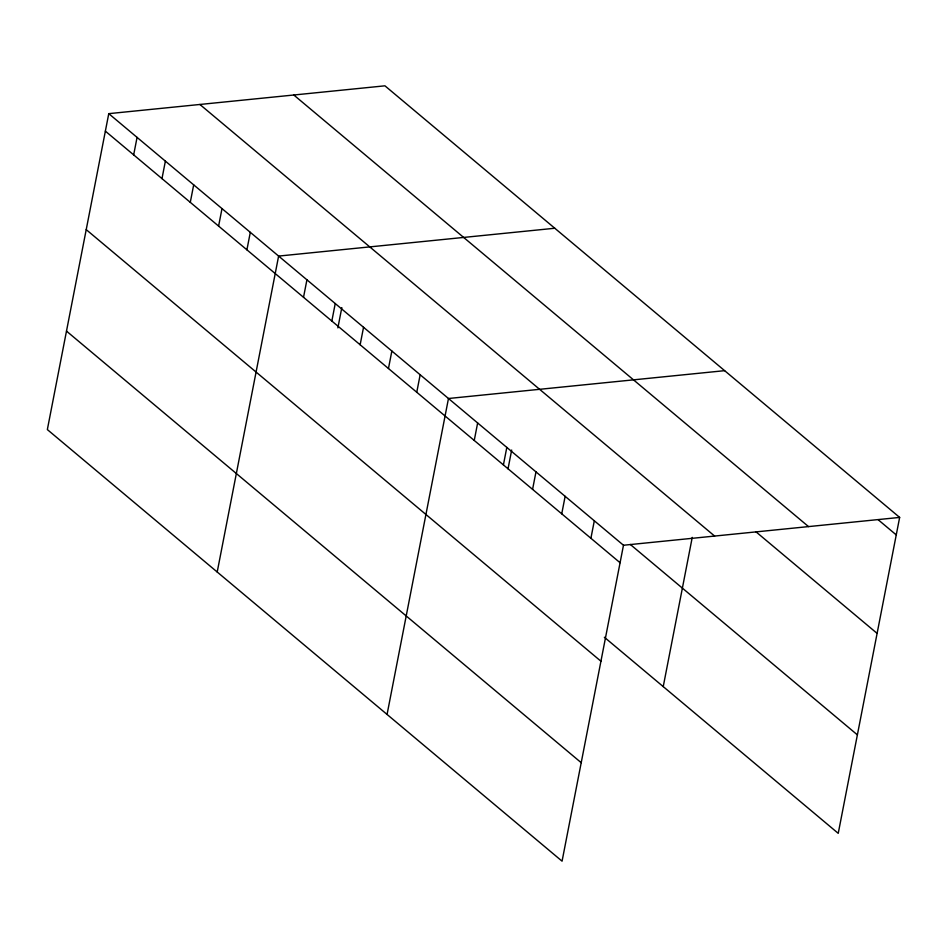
<?xml version="1.0" encoding="UTF-8"?>
<svg xmlns="http://www.w3.org/2000/svg" width="947" height="947" viewBox="0 0 947 947"><rect width="100%" height="100%" fill="white"/><g stroke="black" fill="none" stroke-linecap="round" stroke-linejoin="round"><path stroke-width="1.42" d="M108.763 113.652L47.35 429.583L562.068 861.178L623.481 545.247L108.763 113.652L384.932 85.822L899.65 517.417L838.237 833.348L604.352 637.236M133.669 154.882L137.066 137.398M161.984 178.616L165.382 161.132M190.288 202.35L193.685 184.866M218.603 226.096L222 208.6M246.907 249.83L250.304 232.346M217.206 572.012L278.619 256.081L554.788 228.251M303.525 297.299L306.923 279.815M331.841 321.045L335.238 303.549M337.878 327.887L341.82 307.621M360.144 344.779L363.541 327.295M388.459 368.513L391.857 351.029M416.763 392.247L420.16 374.763M387.063 714.44L448.476 398.498L724.644 370.668M474.246 440.45L477.643 422.954M503.413 464.906L506.811 447.41M508.018 468.872L511.676 450.038M532.581 489.362L535.978 471.866M561.737 513.819L565.146 496.323M590.904 538.275L594.314 520.791M663.231 686.611L692.245 537.387M623.481 545.247L899.65 517.417M878.307 519.844L896.253 534.901M293.795 95.008L808.513 526.591M755.955 531.8L877.111 633.389M199.9 104.466L714.618 536.061M630.288 544.442L857.378 734.86M105.366 131.136L620.072 562.731M86.213 229.624L600.931 661.219M66.491 331.107L581.209 762.69"/></g></svg>
